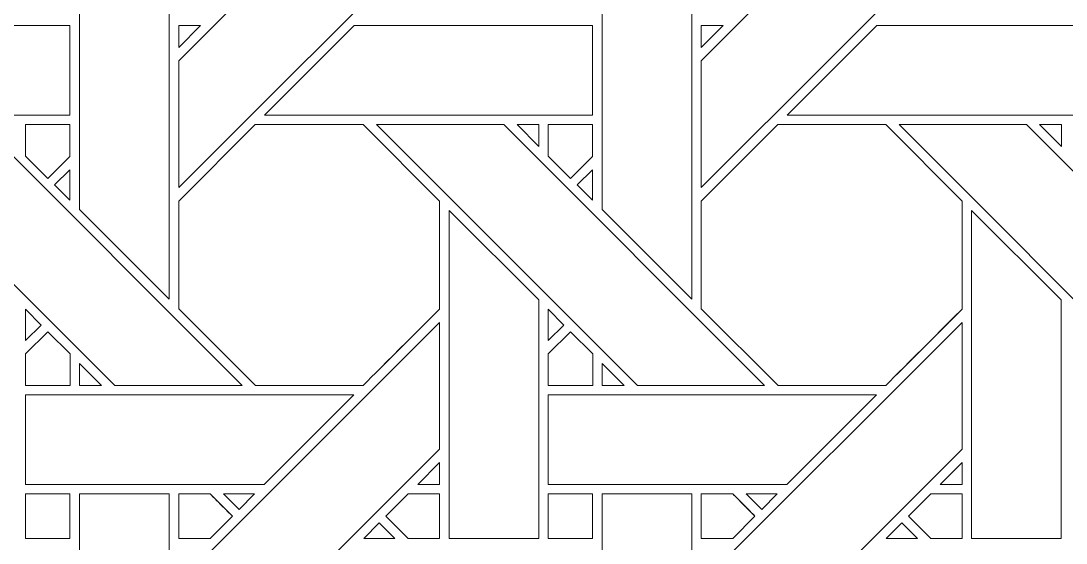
# Model space of a CAD drawing. Header units: inches. Extents: x 4.9 to 19.9, y 1.6 to 16.6.
# Drawn here: x 16.129 to 18.026, y 9.046 to 9.995 of the extents above; entities that cross this region are included whole.
import ezdxf

# ---------------------------------------------------------------- set-up
doc = ezdxf.new("R2010")
doc.units = ezdxf.units.IN
doc.header["$MEASUREMENT"] = 0
doc.layers.add('Design', color=7, linetype='Continuous', lineweight=0)

msp = doc.modelspace()

# ---------------------------------------------------------------- linework, layer by layer
at = {"layer": 'Design'}
for points, knots in [([(4.882854037814669, 16.59476386176223), (4.882854037814669, 16.59476386176223), (4.882854037814669, 1.594763861762152), (4.882854037814669, 1.594763861762152), (4.882854037814669, 1.594763861762152), (19.88285319010416, 1.594763861762152), (19.88285319010416, 1.594763861762152), (19.88285319010416, 1.594763861762152), (19.88285319010416, 16.59476386176223), (19.88285319010416, 16.59476386176223), (19.88285319010416, 16.59476386176223), (4.882854037814669, 16.59476386176223), (4.882854037814669, 16.59476386176223)], [0, 0, 0, 0, 1, 1, 1, 2, 2, 2, 3, 3, 3, 4, 4, 4, 4]), ([(5.683952837729848, 15.79366501657361), (5.683952837729848, 15.79366501657361), (5.683952837729848, 2.395862706950664), (5.683952837729848, 2.395862706950664), (5.683952837729848, 2.395862706950664), (19.08175439018904, 2.395862706950664), (19.08175439018904, 2.395862706950664), (19.08175439018904, 2.395862706950664), (19.08175439018904, 15.79366501657361), (19.08175439018904, 15.79366501657361), (19.08175439018904, 15.79366501657361), (5.683952837729848, 15.79366501657361), (5.683952837729848, 15.79366501657361)], [0, 0, 0, 0, 1, 1, 1, 2, 2, 2, 3, 3, 3, 4, 4, 4, 4]), ([(16.88897026909722, 10.16536966959635), (16.88897026909722, 10.16536966959635), (16.4153137207032, 9.691719902886282), (16.4153137207032, 9.691719902886282), (16.4153137207032, 9.691719902886282), (16.4153137207032, 9.92181650797526), (16.4153137207032, 9.92181650797526), (16.4153137207032, 9.92181650797526), (16.88897026909722, 10.3954120212131), (16.88897026909722, 10.3954120212131), (16.88897026909722, 10.3954120212131), (16.88897026909722, 10.16536966959635), (16.88897026909722, 10.16536966959635)], [0, 0, 0, 0, 1, 1, 1, 2, 2, 2, 3, 3, 3, 4, 4, 4, 4]), ([(17.83769904242624, 10.16536966959635), (17.83769904242624, 10.16536966959635), (17.36402893066404, 9.691719902886282), (17.36402893066404, 9.691719902886282), (17.36402893066404, 9.691719902886282), (17.36402893066404, 9.92181650797526), (17.36402893066404, 9.92181650797526), (17.36402893066404, 9.92181650797526), (17.83769904242624, 10.39541880289713), (17.83769904242624, 10.39541880289713), (17.83769904242624, 10.39541880289713), (17.83769904242624, 10.16536966959635), (17.83769904242624, 10.16536966959635)], [0, 0, 0, 0, 1, 1, 1, 2, 2, 2, 3, 3, 3, 4, 4, 4, 4]), ([(16.23524305555555, 9.651732550726996), (16.23524305555555, 9.651732550726996), (16.23524305555555, 10.08392418755425), (16.23524305555555, 10.08392418755425), (16.23524305555555, 10.08392418755425), (16.39816114637584, 10.08392418755425), (16.39816114637584, 10.08392418755425), (16.39816114637584, 10.08392418755425), (16.39816114637584, 9.488814459906683), (16.39816114637584, 9.488814459906683), (16.39816114637584, 9.488814459906683), (16.23524305555555, 9.651732550726996), (16.23524305555555, 9.651732550726996)], [0, 0, 0, 0, 1, 1, 1, 2, 2, 2, 3, 3, 3, 4, 4, 4, 4]), ([(17.18397352430555, 9.651725769042969), (17.18397352430555, 9.651725769042969), (17.18397352430555, 10.08392418755425), (17.18397352430555, 10.08392418755425), (17.18397352430555, 10.08392418755425), (17.34688991970486, 10.08392418755425), (17.34688991970486, 10.08392418755425), (17.34688991970486, 10.08392418755425), (17.34688991970486, 9.488807678222656), (17.34688991970486, 9.488807678222656), (17.34688991970486, 9.488807678222656), (17.18397352430555, 9.651725769042969), (17.18397352430555, 9.651725769042969)], [0, 0, 0, 0, 1, 1, 1, 2, 2, 2, 3, 3, 3, 4, 4, 4, 4]), ([(16.21769714355471, 9.986000908745657), (16.21769714355471, 9.986000908745657), (16.21769714355471, 9.823198954264322), (16.21769714355471, 9.823198954264322), (16.21769714355471, 9.823198954264322), (15.62240939670139, 9.823198954264322), (15.62240939670139, 9.823198954264322), (15.62240939670139, 9.823198954264322), (15.78527323404945, 9.986000908745657), (15.78527323404945, 9.986000908745657), (15.78527323404945, 9.986000908745657), (16.21769714355471, 9.986000908745657), (16.21769714355471, 9.986000908745657)], [0, 0, 0, 0, 1, 1, 1, 2, 2, 2, 3, 3, 3, 4, 4, 4, 4]), ([(16.45514424641929, 9.986007690429688), (16.45514424641929, 9.986007690429688), (16.4153137207032, 9.94618394639757), (16.4153137207032, 9.94618394639757), (16.4153137207032, 9.94618394639757), (16.4153137207032, 9.986007690429688), (16.4153137207032, 9.986007690429688), (16.4153137207032, 9.986007690429688), (16.45514424641929, 9.986007690429688), (16.45514424641929, 9.986007690429688)], [0, 0, 0, 0, 1, 1, 1, 2, 2, 2, 3, 3, 3, 3]), ([(17.16642591688376, 9.986000908745657), (17.16642591688376, 9.986000908745657), (17.16642591688376, 9.823198954264322), (17.16642591688376, 9.823198954264322), (17.16642591688376, 9.823198954264322), (16.57113986545139, 9.823198954264322), (16.57113986545139, 9.823198954264322), (16.57113986545139, 9.823198954264322), (16.73398844401041, 9.986000908745657), (16.73398844401041, 9.986000908745657), (16.73398844401041, 9.986000908745657), (17.16642591688376, 9.986000908745657), (17.16642591688376, 9.986000908745657)], [0, 0, 0, 0, 1, 1, 1, 2, 2, 2, 3, 3, 3, 4, 4, 4, 4]), ([(17.40387301974834, 9.986007690429688), (17.40387301974834, 9.986007690429688), (17.36402893066404, 9.946177164713541), (17.36402893066404, 9.946177164713541), (17.36402893066404, 9.946177164713541), (17.36402893066404, 9.986007690429688), (17.36402893066404, 9.986007690429688), (17.36402893066404, 9.986007690429688), (17.40387301974834, 9.986007690429688), (17.40387301974834, 9.986007690429688)], [0, 0, 0, 0, 1, 1, 1, 2, 2, 2, 3, 3, 3, 3]), ([(18.11515469021265, 9.986000908745657), (18.11515469021265, 9.986000908745657), (18.11515469021265, 9.823198954264322), (18.11515469021265, 9.823198954264322), (18.11515469021265, 9.823198954264322), (17.51986694335945, 9.823198954264322), (17.51986694335945, 9.823198954264322), (17.51986694335945, 9.823198954264322), (17.68271891276041, 9.986000908745657), (17.68271891276041, 9.986000908745657), (17.68271891276041, 9.986000908745657), (18.11515469021265, 9.986000908745657), (18.11515469021265, 9.986000908745657)], [0, 0, 0, 0, 1, 1, 1, 2, 2, 2, 3, 3, 3, 4, 4, 4, 4]), ([(16.29929267035597, 9.332411024305555), (16.29929267035597, 9.332411024305555), (15.82573106553819, 9.806060791015625), (15.82573106553819, 9.806060791015625), (15.82573106553819, 9.806060791015625), (16.0566711425782, 9.806060791015625), (16.0566711425782, 9.806060791015625), (16.0566711425782, 9.806060791015625), (16.53031412760416, 9.332411024305555), (16.53031412760416, 9.332411024305555), (16.53031412760416, 9.332411024305555), (16.29929267035597, 9.332411024305555), (16.29929267035597, 9.332411024305555)], [0, 0, 0, 0, 1, 1, 1, 2, 2, 2, 3, 3, 3, 4, 4, 4, 4]), ([(16.21771918402778, 9.806068420410156), (16.21771918402778, 9.806068420410156), (16.21771918402778, 9.748473273383246), (16.21771918402778, 9.748473273383246), (16.21771918402778, 9.748473273383246), (16.1777903238932, 9.708526611328125), (16.1777903238932, 9.708526611328125), (16.1777903238932, 9.708526611328125), (16.13745795355903, 9.748860677083332), (16.13745795355903, 9.748860677083332), (16.13745795355903, 9.748860677083332), (16.13745795355903, 9.806068420410156), (16.13745795355903, 9.806068420410156), (16.13745795355903, 9.806068420410156), (16.21771918402778, 9.806068420410156), (16.21771918402778, 9.806068420410156)], [0, 0, 0, 0, 1, 1, 1, 2, 2, 2, 3, 3, 3, 4, 4, 4, 5, 5, 5, 5]), ([(16.1777903238932, 9.708526611328125), (16.1777903238932, 9.708526611328125), (16.13745795355903, 9.748860677083332), (16.13745795355903, 9.748860677083332), (16.13745795355903, 9.748860677083332), (16.13745795355903, 9.806068420410156), (16.13745795355903, 9.806068420410156), (16.13745795355903, 9.806068420410156), (16.21771918402778, 9.806068420410156), (16.21771918402778, 9.806068420410156), (16.21771918402778, 9.806068420410156), (16.21771918402778, 9.748473273383246), (16.21771918402778, 9.748473273383246), (16.21771918402778, 9.748473273383246), (16.1777903238932, 9.708526611328125), (16.1777903238932, 9.708526611328125)], [0, 0, 0, 0, 1, 1, 1, 2, 2, 2, 3, 3, 3, 4, 4, 4, 5, 5, 5, 5]), ([(16.55403306749139, 9.8060548570421), (16.55403306749139, 9.8060548570421), (16.750244140625, 9.8060548570421), (16.750244140625, 9.8060548570421), (16.750244140625, 9.8060548570421), (16.88899570041235, 9.667333814832899), (16.88899570041235, 9.667333814832899), (16.88899570041235, 9.667333814832899), (16.88899570041235, 9.471119350857204), (16.88899570041235, 9.471119350857204), (16.8711971706814, 9.453185187445746), (16.75927056206597, 9.341440836588541), (16.75028483072916, 9.332429673936632), (16.75028483072916, 9.332429673936632), (16.55457560221362, 9.332429673936632), (16.55457560221362, 9.332429673936632), (16.55457560221362, 9.332429673936632), (16.41533576117624, 9.471671210394964), (16.41533576117624, 9.471671210394964), (16.41533576117624, 9.471671210394964), (16.41533576117624, 9.667333814832899), (16.41533576117624, 9.667333814832899), (16.41533576117624, 9.667333814832899), (16.55403306749139, 9.8060548570421), (16.55403306749139, 9.8060548570421)], [0, 0, 0, 0, 1, 1, 1, 2, 2, 2, 3, 3, 3, 4, 4, 4, 5, 5, 5, 6, 6, 6, 7, 7, 7, 8, 8, 8, 8]), ([(16.88899570041235, 9.471119350857204), (16.87135314941404, 9.453341166178385), (16.75940619574653, 9.341570536295572), (16.75028483072916, 9.332429673936632), (16.75028483072916, 9.332429673936632), (16.55457560221362, 9.332429673936632), (16.55457560221362, 9.332429673936632), (16.55457560221362, 9.332429673936632), (16.41533576117624, 9.471671210394964), (16.41533576117624, 9.471671210394964), (16.41533576117624, 9.471671210394964), (16.41533576117624, 9.667333814832899), (16.41533576117624, 9.667333814832899), (16.41533576117624, 9.667333814832899), (16.55403306749139, 9.8060548570421), (16.55403306749139, 9.8060548570421), (16.55403306749139, 9.8060548570421), (16.750244140625, 9.8060548570421), (16.750244140625, 9.8060548570421), (16.750244140625, 9.8060548570421), (16.88899570041235, 9.667333814832899), (16.88899570041235, 9.667333814832899), (16.88899570041235, 9.667333814832899), (16.88899570041235, 9.471119350857204), (16.88899570041235, 9.471119350857204)], [0, 0, 0, 0, 1, 1, 1, 2, 2, 2, 3, 3, 3, 4, 4, 4, 5, 5, 5, 6, 6, 6, 7, 7, 7, 8, 8, 8, 8]), ([(17.24801974826389, 9.332411024305555), (17.24801974826389, 9.332411024305555), (16.77445983886721, 9.806060791015625), (16.77445983886721, 9.806060791015625), (16.77445983886721, 9.806060791015625), (17.00539991590709, 9.806060791015625), (17.00539991590709, 9.806060791015625), (17.00539991590709, 9.806060791015625), (17.47904459635416, 9.332411024305555), (17.47904459635416, 9.332411024305555), (17.47904459635416, 9.332411024305555), (17.24801974826389, 9.332411024305555), (17.24801974826389, 9.332411024305555)], [0, 0, 0, 0, 1, 1, 1, 2, 2, 2, 3, 3, 3, 4, 4, 4, 4]), ([(17.06895955403653, 9.806054009331596), (17.06895955403653, 9.806054009331596), (17.06895955403653, 9.766229417588974), (17.06895955403653, 9.766229417588974), (17.06895955403653, 9.766229417588974), (17.0295223659939, 9.806054009331596), (17.0295223659939, 9.806054009331596), (17.0295223659939, 9.806054009331596), (17.06895955403653, 9.806054009331596), (17.06895955403653, 9.806054009331596)], [0, 0, 0, 0, 1, 1, 1, 2, 2, 2, 3, 3, 3, 3]), ([(17.16645473904082, 9.806068420410156), (17.16645473904082, 9.806068420410156), (17.16645473904082, 9.748469882541231), (17.16645473904082, 9.748469882541231), (17.16645473904082, 9.748469882541231), (17.12652587890625, 9.70852322048611), (17.12652587890625, 9.70852322048611), (17.12652587890625, 9.70852322048611), (17.08619520399305, 9.748860677083332), (17.08619520399305, 9.748860677083332), (17.08619520399305, 9.748860677083332), (17.08619520399305, 9.806068420410156), (17.08619520399305, 9.806068420410156), (17.08619520399305, 9.806068420410156), (17.16645473904082, 9.806068420410156), (17.16645473904082, 9.806068420410156)], [0, 0, 0, 0, 1, 1, 1, 2, 2, 2, 3, 3, 3, 4, 4, 4, 5, 5, 5, 5]), ([(17.12652587890625, 9.70852322048611), (17.12652587890625, 9.70852322048611), (17.08619520399305, 9.748860677083332), (17.08619520399305, 9.748860677083332), (17.08619520399305, 9.748860677083332), (17.08619520399305, 9.806068420410156), (17.08619520399305, 9.806068420410156), (17.08619520399305, 9.806068420410156), (17.16645473904082, 9.806068420410156), (17.16645473904082, 9.806068420410156), (17.16645473904082, 9.806068420410156), (17.16645473904082, 9.748469882541231), (17.16645473904082, 9.748469882541231), (17.16645473904082, 9.748469882541231), (17.12652587890625, 9.70852322048611), (17.12652587890625, 9.70852322048611)], [0, 0, 0, 0, 1, 1, 1, 2, 2, 2, 3, 3, 3, 4, 4, 4, 5, 5, 5, 5]), ([(17.50277031792542, 9.8060548570421), (17.50277031792542, 9.8060548570421), (17.69898139105903, 9.8060548570421), (17.69898139105903, 9.8060548570421), (17.69898139105903, 9.8060548570421), (17.83773125542542, 9.667333814832899), (17.83773125542542, 9.667333814832899), (17.83773125542542, 9.667333814832899), (17.83773125542542, 9.47111596001519), (17.83773125542542, 9.47111596001519), (17.81993272569444, 9.453181796603731), (17.70800611707901, 9.341440836588541), (17.69902208116319, 9.332429673936632), (17.69902208116319, 9.332429673936632), (17.50330946180555, 9.332429673936632), (17.50330946180555, 9.332429673936632), (17.50330946180555, 9.332429673936632), (17.36406453450528, 9.471671210394964), (17.36406453450528, 9.471671210394964), (17.36406453450528, 9.471671210394964), (17.36406453450528, 9.667333814832899), (17.36406453450528, 9.667333814832899), (17.36406453450528, 9.667333814832899), (17.50277031792542, 9.8060548570421), (17.50277031792542, 9.8060548570421)], [0, 0, 0, 0, 1, 1, 1, 2, 2, 2, 3, 3, 3, 4, 4, 4, 5, 5, 5, 6, 6, 6, 7, 7, 7, 8, 8, 8, 8]), ([(17.83773125542542, 9.47111596001519), (17.82028198242195, 9.45353529188368), (17.70829264322916, 9.341719733344183), (17.69902208116319, 9.332429673936632), (17.69902208116319, 9.332429673936632), (17.50330946180555, 9.332429673936632), (17.50330946180555, 9.332429673936632), (17.50330946180555, 9.332429673936632), (17.36406453450528, 9.471671210394964), (17.36406453450528, 9.471671210394964), (17.36406453450528, 9.471671210394964), (17.36406453450528, 9.667333814832899), (17.36406453450528, 9.667333814832899), (17.36406453450528, 9.667333814832899), (17.50277031792542, 9.8060548570421), (17.50277031792542, 9.8060548570421), (17.50277031792542, 9.8060548570421), (17.69898139105903, 9.8060548570421), (17.69898139105903, 9.8060548570421), (17.69898139105903, 9.8060548570421), (17.83773125542542, 9.667333814832899), (17.83773125542542, 9.667333814832899), (17.83773125542542, 9.667333814832899), (17.83773125542542, 9.47111596001519), (17.83773125542542, 9.47111596001519)], [0, 0, 0, 0, 1, 1, 1, 2, 2, 2, 3, 3, 3, 4, 4, 4, 5, 5, 5, 6, 6, 6, 7, 7, 7, 8, 8, 8, 8]), ([(18.19675021701389, 9.332411024305555), (18.19675021701389, 9.332411024305555), (17.7231750488282, 9.806060791015625), (17.7231750488282, 9.806060791015625), (17.7231750488282, 9.806060791015625), (17.95412868923611, 9.806060791015625), (17.95412868923611, 9.806060791015625), (17.95412868923611, 9.806060791015625), (18.42777167426223, 9.332411024305555), (18.42777167426223, 9.332411024305555), (18.42777167426223, 9.332411024305555), (18.19675021701389, 9.332411024305555), (18.19675021701389, 9.332411024305555)], [0, 0, 0, 0, 1, 1, 1, 2, 2, 2, 3, 3, 3, 4, 4, 4, 4]), ([(18.01768663194444, 9.806054009331596), (18.01768663194444, 9.806054009331596), (18.01768663194444, 9.766229417588974), (18.01768663194444, 9.766229417588974), (18.01768663194444, 9.766229417588974), (17.97825113932291, 9.806054009331596), (17.97825113932291, 9.806054009331596), (17.97825113932291, 9.806054009331596), (18.01768663194444, 9.806054009331596), (18.01768663194444, 9.806054009331596)], [0, 0, 0, 0, 1, 1, 1, 2, 2, 2, 3, 3, 3, 3]), ([(16.21769714355471, 9.724220275878906), (16.21769714355471, 9.724220275878906), (16.21769714355471, 9.669054667154947), (16.21769714355471, 9.669054667154947), (16.21769714355471, 9.669054667154947), (16.18994140625, 9.696436564127604), (16.18994140625, 9.696436564127604), (16.18994140625, 9.696436564127604), (16.21769714355471, 9.724220275878906), (16.21769714355471, 9.724220275878906)], [0, 0, 0, 0, 1, 1, 1, 2, 2, 2, 3, 3, 3, 3]), ([(17.16642591688376, 9.724213494194878), (17.16642591688376, 9.724213494194878), (17.16642591688376, 9.669054667154947), (17.16642591688376, 9.669054667154947), (17.16642591688376, 9.669054667154947), (17.13866848415806, 9.696436564127604), (17.13866848415806, 9.696436564127604), (17.13866848415806, 9.696436564127604), (17.16642591688376, 9.724213494194878), (17.16642591688376, 9.724213494194878)], [0, 0, 0, 0, 1, 1, 1, 2, 2, 2, 3, 3, 3, 3]), ([(16.90610758463541, 9.05441708034939), (16.90610758463541, 9.05441708034939), (16.90610758463541, 9.650255839029947), (16.90610758463541, 9.650255839029947), (16.90610758463541, 9.650255839029947), (17.06887647840709, 9.488099839952257), (17.06887647840709, 9.488099839952257), (17.06887647840709, 9.488099839952257), (17.06887647840709, 9.05441708034939), (17.06887647840709, 9.05441708034939), (17.06887647840709, 9.05441708034939), (16.90610758463541, 9.05441708034939), (16.90610758463541, 9.05441708034939)], [0, 0, 0, 0, 1, 1, 1, 2, 2, 2, 3, 3, 3, 4, 4, 4, 4]), ([(17.85483805338541, 9.05441708034939), (17.85483805338541, 9.05441708034939), (17.85483805338541, 9.650255839029947), (17.85483805338541, 9.650255839029947), (17.85483805338541, 9.650255839029947), (18.01760525173611, 9.488106621636282), (18.01760525173611, 9.488106621636282), (18.01760525173611, 9.488106621636282), (18.01760525173611, 9.05441708034939), (18.01760525173611, 9.05441708034939), (18.01760525173611, 9.05441708034939), (17.85483805338541, 9.05441708034939), (17.85483805338541, 9.05441708034939)], [0, 0, 0, 0, 1, 1, 1, 2, 2, 2, 3, 3, 3, 4, 4, 4, 4]), ([(16.13744947645401, 9.413842095269096), (16.13744947645401, 9.413842095269096), (16.13744947645401, 9.470607333713106), (16.13744947645401, 9.470607333713106), (16.13744947645401, 9.470607333713106), (16.16564263237847, 9.442027621799044), (16.16564263237847, 9.442027621799044), (16.16564263237847, 9.442027621799044), (16.13744947645401, 9.413842095269096), (16.13744947645401, 9.413842095269096)], [0, 0, 0, 0, 1, 1, 1, 2, 2, 2, 3, 3, 3, 3]), ([(17.08617824978306, 9.413848876953125), (17.08617824978306, 9.413848876953125), (17.08617824978306, 9.47060055202908), (17.08617824978306, 9.47060055202908), (17.08617824978306, 9.47060055202908), (17.11435614691848, 9.442027621799044), (17.11435614691848, 9.442027621799044), (17.11435614691848, 9.442027621799044), (17.08617824978306, 9.413848876953125), (17.08617824978306, 9.413848876953125)], [0, 0, 0, 0, 1, 1, 1, 2, 2, 2, 3, 3, 3, 3]), ([(16.88897026909722, 9.216647677951388), (16.88897026909722, 9.216647677951388), (16.4153137207032, 8.742984347873264), (16.4153137207032, 8.742984347873264), (16.4153137207032, 8.742984347873264), (16.4153137207032, 8.973080952962238), (16.4153137207032, 8.973080952962238), (16.4153137207032, 8.973080952962238), (16.88897026909722, 9.446676466200087), (16.88897026909722, 9.446676466200087), (16.88897026909722, 9.446676466200087), (16.88897026909722, 9.216647677951388), (16.88897026909722, 9.216647677951388)], [0, 0, 0, 0, 1, 1, 1, 2, 2, 2, 3, 3, 3, 4, 4, 4, 4]), ([(17.83769904242624, 9.21664089626736), (17.83769904242624, 9.21664089626736), (17.36402893066404, 8.742984347873264), (17.36402893066404, 8.742984347873264), (17.36402893066404, 8.742984347873264), (17.36402893066404, 8.973080952962238), (17.36402893066404, 8.973080952962238), (17.36402893066404, 8.973080952962238), (17.83769904242624, 9.446683247884113), (17.83769904242624, 9.446683247884113), (17.83769904242624, 9.446683247884113), (17.83769904242624, 9.21664089626736), (17.83769904242624, 9.21664089626736)], [0, 0, 0, 0, 1, 1, 1, 2, 2, 2, 3, 3, 3, 4, 4, 4, 4]), ([(16.13747829861111, 9.332187228732638), (16.13747829861111, 9.332187228732638), (16.13747829861111, 9.389473809136282), (16.13747829861111, 9.389473809136282), (16.13747829861111, 9.389473809136282), (16.17780388726126, 9.429804484049479), (16.17780388726126, 9.429804484049479), (16.17780388726126, 9.429804484049479), (16.21813456217445, 9.389480590820312), (16.21813456217445, 9.389480590820312), (16.21813456217445, 9.389480590820312), (16.21813456217445, 9.332187228732638), (16.21813456217445, 9.332187228732638), (16.21813456217445, 9.332187228732638), (16.13747829861111, 9.332187228732638), (16.13747829861111, 9.332187228732638)], [0, 0, 0, 0, 1, 1, 1, 2, 2, 2, 3, 3, 3, 4, 4, 4, 5, 5, 5, 5]), ([(16.17780388726126, 9.429804484049479), (16.17780388726126, 9.429804484049479), (16.21813456217445, 9.389480590820312), (16.21813456217445, 9.389480590820312), (16.21813456217445, 9.389480590820312), (16.21813456217445, 9.332187228732638), (16.21813456217445, 9.332187228732638), (16.21813456217445, 9.332187228732638), (16.13747829861111, 9.332187228732638), (16.13747829861111, 9.332187228732638), (16.13747829861111, 9.332187228732638), (16.13747829861111, 9.389473809136282), (16.13747829861111, 9.389473809136282), (16.13747829861111, 9.389473809136282), (16.17780388726126, 9.429804484049479), (16.17780388726126, 9.429804484049479)], [0, 0, 0, 0, 1, 1, 1, 2, 2, 2, 3, 3, 3, 4, 4, 4, 5, 5, 5, 5]), ([(17.08620876736111, 9.332187228732638), (17.08620876736111, 9.332187228732638), (17.08620876736111, 9.389473809136282), (17.08620876736111, 9.389473809136282), (17.08620876736111, 9.389473809136282), (17.1265394422743, 9.429804484049479), (17.1265394422743, 9.429804484049479), (17.1265394422743, 9.429804484049479), (17.1668701171875, 9.389477199978298), (17.1668701171875, 9.389477199978298), (17.1668701171875, 9.389477199978298), (17.1668701171875, 9.332187228732638), (17.1668701171875, 9.332187228732638), (17.1668701171875, 9.332187228732638), (17.08620876736111, 9.332187228732638), (17.08620876736111, 9.332187228732638)], [0, 0, 0, 0, 1, 1, 1, 2, 2, 2, 3, 3, 3, 4, 4, 4, 5, 5, 5, 5]), ([(17.1265394422743, 9.429804484049479), (17.1265394422743, 9.429804484049479), (17.1668701171875, 9.389477199978298), (17.1668701171875, 9.389477199978298), (17.1668701171875, 9.389477199978298), (17.1668701171875, 9.332187228732638), (17.1668701171875, 9.332187228732638), (17.1668701171875, 9.332187228732638), (17.08620876736111, 9.332187228732638), (17.08620876736111, 9.332187228732638), (17.08620876736111, 9.332187228732638), (17.08620876736111, 9.389473809136282), (17.08620876736111, 9.389473809136282), (17.08620876736111, 9.389473809136282), (17.1265394422743, 9.429804484049479), (17.1265394422743, 9.429804484049479)], [0, 0, 0, 0, 1, 1, 1, 2, 2, 2, 3, 3, 3, 4, 4, 4, 5, 5, 5, 5]), ([(16.23536512586805, 9.332404242621527), (16.23536512586805, 9.332404242621527), (16.23536512586805, 9.372200859917532), (16.23536512586805, 9.372200859917532), (16.23536512586805, 9.372200859917532), (16.27508884006084, 9.332404242621527), (16.27508884006084, 9.332404242621527), (16.27508884006084, 9.332404242621527), (16.23536512586805, 9.332404242621527), (16.23536512586805, 9.332404242621527)], [0, 0, 0, 0, 1, 1, 1, 2, 2, 2, 3, 3, 3, 3]), ([(17.18409559461805, 9.332404242621527), (17.18409559461805, 9.332404242621527), (17.18409559461805, 9.372200859917532), (17.18409559461805, 9.372200859917532), (17.18409559461805, 9.372200859917532), (17.22381761338973, 9.332404242621527), (17.22381761338973, 9.332404242621527), (17.22381761338973, 9.332404242621527), (17.18409559461805, 9.332404242621527), (17.18409559461805, 9.332404242621527)], [0, 0, 0, 0, 1, 1, 1, 2, 2, 2, 3, 3, 3, 3]), ([(16.57043117947056, 9.152463277180988), (16.57043117947056, 9.152463277180988), (16.13746303982207, 9.152463277180988), (16.13746303982207, 9.152463277180988), (16.13746303982207, 9.152463277180988), (16.13746303982207, 9.315163506401907), (16.13746303982207, 9.315163506401907), (16.13746303982207, 9.315163506401907), (16.73315768771709, 9.315163506401907), (16.73315768771709, 9.315163506401907), (16.73315768771709, 9.315163506401907), (16.57043117947056, 9.152463277180988), (16.57043117947056, 9.152463277180988)], [0, 0, 0, 0, 1, 1, 1, 2, 2, 2, 3, 3, 3, 4, 4, 4, 4]), ([(17.5191463894314, 9.152463277180988), (17.5191463894314, 9.152463277180988), (17.08617824978306, 9.152463277180988), (17.08617824978306, 9.152463277180988), (17.08617824978306, 9.152463277180988), (17.08617824978306, 9.315163506401907), (17.08617824978306, 9.315163506401907), (17.08617824978306, 9.315163506401907), (17.68188815646709, 9.315163506401907), (17.68188815646709, 9.315163506401907), (17.68188815646709, 9.315163506401907), (17.5191463894314, 9.152463277180988), (17.5191463894314, 9.152463277180988)], [0, 0, 0, 0, 1, 1, 1, 2, 2, 2, 3, 3, 3, 4, 4, 4, 4]), ([(16.88898383246528, 9.192253112792969), (16.88898383246528, 9.192253112792969), (16.88898383246528, 9.152483622233072), (16.88898383246528, 9.152483622233072), (16.88898383246528, 9.152483622233072), (16.84920756022138, 9.152483622233072), (16.84920756022138, 9.152483622233072), (16.84920756022138, 9.152483622233072), (16.88898383246528, 9.192253112792969), (16.88898383246528, 9.192253112792969)], [0, 0, 0, 0, 1, 1, 1, 2, 2, 2, 3, 3, 3, 3]), ([(17.83771260579429, 9.192253112792969), (17.83771260579429, 9.192253112792969), (17.83771260579429, 9.152483622233072), (17.83771260579429, 9.152483622233072), (17.83771260579429, 9.152483622233072), (17.79793633355042, 9.152483622233072), (17.79793633355042, 9.152483622233072), (17.79793633355042, 9.152483622233072), (17.83771260579429, 9.192253112792969), (17.83771260579429, 9.192253112792969)], [0, 0, 0, 0, 1, 1, 1, 2, 2, 2, 3, 3, 3, 3]), ([(16.13747829861111, 9.135196261935763), (16.13747829861111, 9.135196261935763), (16.21771918402778, 9.135196261935763), (16.21771918402778, 9.135196261935763), (16.21771918402778, 9.135196261935763), (16.21771918402778, 9.054407755533854), (16.21771918402778, 9.054407755533854), (16.21771918402778, 9.054407755533854), (16.13747829861111, 9.054407755533854), (16.13747829861111, 9.054407755533854), (16.13747829861111, 9.054407755533854), (16.13747829861111, 9.135196261935763), (16.13747829861111, 9.135196261935763)], [0, 0, 0, 0, 1, 1, 1, 2, 2, 2, 3, 3, 3, 4, 4, 4, 4]), ([(16.13747829861111, 9.054407755533854), (16.13747829861111, 9.054407755533854), (16.13747829861111, 9.135196261935763), (16.13747829861111, 9.135196261935763), (16.13747829861111, 9.135196261935763), (16.21771918402778, 9.135196261935763), (16.21771918402778, 9.135196261935763), (16.21771918402778, 9.135196261935763), (16.21771918402778, 9.054407755533854), (16.21771918402778, 9.054407755533854), (16.21771918402778, 9.054407755533854), (16.13747829861111, 9.054407755533854), (16.13747829861111, 9.054407755533854)], [0, 0, 0, 0, 1, 1, 1, 2, 2, 2, 3, 3, 3, 4, 4, 4, 4]), ([(16.23524305555555, 8.7030029296875), (16.23524305555555, 8.7030029296875), (16.23524305555555, 9.13519541422526), (16.23524305555555, 9.13519541422526), (16.23524305555555, 9.13519541422526), (16.39816114637584, 9.13519541422526), (16.39816114637584, 9.13519541422526), (16.39816114637584, 9.13519541422526), (16.39816114637584, 8.54008568657769), (16.39816114637584, 8.54008568657769), (16.39816114637584, 8.54008568657769), (16.23524305555555, 8.7030029296875), (16.23524305555555, 8.7030029296875)], [0, 0, 0, 0, 1, 1, 1, 2, 2, 2, 3, 3, 3, 4, 4, 4, 4]), ([(16.472395155165, 9.135196261935763), (16.47753228081597, 9.130084567599825), (16.50831095377611, 9.099271986219618), (16.51273600260416, 9.094847785101996), (16.51273600260416, 9.094847785101996), (16.4723086886936, 9.054421318901907), (16.4723086886936, 9.054421318901907), (16.4723086886936, 9.054421318901907), (16.41533576117624, 9.054421318901907), (16.41533576117624, 9.054421318901907), (16.41533576117624, 9.054421318901907), (16.41533576117624, 9.135196261935763), (16.41533576117624, 9.135196261935763), (16.41533576117624, 9.135196261935763), (16.472395155165, 9.135196261935763), (16.472395155165, 9.135196261935763)], [0, 0, 0, 0, 1, 1, 1, 2, 2, 2, 3, 3, 3, 4, 4, 4, 5, 5, 5, 5]), ([(16.49879964192708, 9.108759562174479), (16.49879964192708, 9.108759562174479), (16.51273600260416, 9.094847785101996), (16.51273600260416, 9.094847785101996), (16.51273600260416, 9.094847785101996), (16.4723086886936, 9.054421318901907), (16.4723086886936, 9.054421318901907), (16.4723086886936, 9.054421318901907), (16.41533576117624, 9.054421318901907), (16.41533576117624, 9.054421318901907), (16.41533576117624, 9.054421318901907), (16.41533576117624, 9.135196261935763), (16.41533576117624, 9.135196261935763), (16.41533576117624, 9.135196261935763), (16.472395155165, 9.135196261935763), (16.472395155165, 9.135196261935763), (16.47813924153653, 9.129492865668402), (16.48898654513889, 9.118594699435763), (16.49879964192708, 9.108759562174479)], [0, 0, 0, 0, 1, 1, 1, 2, 2, 2, 3, 3, 3, 4, 4, 4, 5, 5, 5, 6, 6, 6, 6]), ([(16.49673122829861, 9.13519541422526), (16.49673122829861, 9.13519541422526), (16.55319722493487, 9.13519541422526), (16.55319722493487, 9.13519541422526), (16.55319722493487, 9.13519541422526), (16.52490912543403, 9.107009887695312), (16.52490912543403, 9.107009887695312), (16.52490912543403, 9.107009887695312), (16.49673122829861, 9.13519541422526), (16.49673122829861, 9.13519541422526)], [0, 0, 0, 0, 1, 1, 1, 2, 2, 2, 3, 3, 3, 3]), ([(16.83189392089846, 9.054414537217882), (16.83189392089846, 9.054414537217882), (16.79153951009112, 9.094793531629774), (16.79153951009112, 9.094793531629774), (16.79153951009112, 9.094793531629774), (16.83196851942276, 9.135216606987846), (16.83196851942276, 9.135216606987846), (16.83196851942276, 9.135216606987846), (16.8890092637804, 9.135216606987846), (16.8890092637804, 9.135216606987846), (16.8890092637804, 9.135216606987846), (16.8890092637804, 9.054414537217882), (16.8890092637804, 9.054414537217882), (16.8890092637804, 9.054414537217882), (16.83189392089846, 9.054414537217882), (16.83189392089846, 9.054414537217882)], [0, 0, 0, 0, 1, 1, 1, 2, 2, 2, 3, 3, 3, 4, 4, 4, 5, 5, 5, 5]), ([(16.8890092637804, 9.054414537217882), (16.8890092637804, 9.054414537217882), (16.83189392089846, 9.054414537217882), (16.83189392089846, 9.054414537217882), (16.83189392089846, 9.054414537217882), (16.79153951009112, 9.094793531629774), (16.79153951009112, 9.094793531629774), (16.79153951009112, 9.094793531629774), (16.83196851942276, 9.135216606987846), (16.83196851942276, 9.135216606987846), (16.83196851942276, 9.135216606987846), (16.8890092637804, 9.135216606987846), (16.8890092637804, 9.135216606987846), (16.8890092637804, 9.135216606987846), (16.8890092637804, 9.054414537217882), (16.8890092637804, 9.054414537217882)], [0, 0, 0, 0, 1, 1, 1, 2, 2, 2, 3, 3, 3, 4, 4, 4, 5, 5, 5, 5]), ([(17.08621554904514, 9.054414537217882), (17.08621554904514, 9.054414537217882), (17.08621554904514, 9.135196261935763), (17.08621554904514, 9.135196261935763), (17.08621554904514, 9.135196261935763), (17.16645473904082, 9.135196261935763), (17.16645473904082, 9.135196261935763), (17.16645473904082, 9.135196261935763), (17.16645473904082, 9.054414537217882), (17.16645473904082, 9.054414537217882), (17.16645473904082, 9.054414537217882), (17.08621554904514, 9.054414537217882), (17.08621554904514, 9.054414537217882)], [0, 0, 0, 0, 1, 1, 1, 2, 2, 2, 3, 3, 3, 4, 4, 4, 4]), ([(17.08621554904514, 9.054414537217882), (17.08621554904514, 9.054414537217882), (17.08621554904514, 9.135196261935763), (17.08621554904514, 9.135196261935763), (17.08621554904514, 9.135196261935763), (17.16645473904082, 9.135196261935763), (17.16645473904082, 9.135196261935763), (17.16645473904082, 9.135196261935763), (17.16645473904082, 9.054414537217882), (17.16645473904082, 9.054414537217882), (17.16645473904082, 9.054414537217882), (17.08621554904514, 9.054414537217882), (17.08621554904514, 9.054414537217882)], [0, 0, 0, 0, 1, 1, 1, 2, 2, 2, 3, 3, 3, 4, 4, 4, 4]), ([(17.18397352430555, 8.7030029296875), (17.18397352430555, 8.7030029296875), (17.18397352430555, 9.13519541422526), (17.18397352430555, 9.13519541422526), (17.18397352430555, 9.13519541422526), (17.34688991970486, 9.13519541422526), (17.34688991970486, 9.13519541422526), (17.34688991970486, 9.13519541422526), (17.34688991970486, 8.540072123209635), (17.34688991970486, 8.540072123209635), (17.34688991970486, 8.540072123209635), (17.18397352430555, 8.7030029296875), (17.18397352430555, 8.7030029296875)], [0, 0, 0, 0, 1, 1, 1, 2, 2, 2, 3, 3, 3, 4, 4, 4, 4]), ([(17.42112901475694, 9.135196261935763), (17.42626953125, 9.130084567599825), (17.45704142252612, 9.099268595377604), (17.46146647135416, 9.094844394259981), (17.46146647135416, 9.094844394259981), (17.42104424370667, 9.054421318901907), (17.42104424370667, 9.054421318901907), (17.42104424370667, 9.054421318901907), (17.36406453450528, 9.054421318901907), (17.36406453450528, 9.054421318901907), (17.36406453450528, 9.054421318901907), (17.36406453450528, 9.135196261935763), (17.36406453450528, 9.135196261935763), (17.36406453450528, 9.135196261935763), (17.42112901475694, 9.135196261935763), (17.42112901475694, 9.135196261935763)], [0, 0, 0, 0, 1, 1, 1, 2, 2, 2, 3, 3, 3, 4, 4, 4, 5, 5, 5, 5]), ([(17.44603135850694, 9.110249837239582), (17.44603135850694, 9.110249837239582), (17.46146647135416, 9.094844394259981), (17.46146647135416, 9.094844394259981), (17.46146647135416, 9.094844394259981), (17.42104424370667, 9.054421318901907), (17.42104424370667, 9.054421318901907), (17.42104424370667, 9.054421318901907), (17.36406453450528, 9.054421318901907), (17.36406453450528, 9.054421318901907), (17.36406453450528, 9.054421318901907), (17.36406453450528, 9.135196261935763), (17.36406453450528, 9.135196261935763), (17.36406453450528, 9.135196261935763), (17.42112901475694, 9.135196261935763), (17.42112901475694, 9.135196261935763), (17.4265882703993, 9.129771762424044), (17.43662516276041, 9.119677225748697), (17.44603135850694, 9.110249837239582)], [0, 0, 0, 0, 1, 1, 1, 2, 2, 2, 3, 3, 3, 4, 4, 4, 5, 5, 5, 6, 6, 6, 6]), ([(17.44546169704861, 9.13519541422526), (17.44546169704861, 9.13519541422526), (17.50192599826389, 9.13519541422526), (17.50192599826389, 9.13519541422526), (17.50192599826389, 9.13519541422526), (17.47363959418403, 9.107009887695312), (17.47363959418403, 9.107009887695312), (17.47363959418403, 9.107009887695312), (17.44546169704861, 9.13519541422526), (17.44546169704861, 9.13519541422526)], [0, 0, 0, 0, 1, 1, 1, 2, 2, 2, 3, 3, 3, 3]), ([(17.78062947591153, 9.054414537217882), (17.78062947591153, 9.054414537217882), (17.74027506510416, 9.094793531629774), (17.74027506510416, 9.094793531629774), (17.74027506510416, 9.094793531629774), (17.78070407443584, 9.135216606987846), (17.78070407443584, 9.135216606987846), (17.78070407443584, 9.135216606987846), (17.83774481879348, 9.135216606987846), (17.83774481879348, 9.135216606987846), (17.83774481879348, 9.135216606987846), (17.83774481879348, 9.054414537217882), (17.83774481879348, 9.054414537217882), (17.83774481879348, 9.054414537217882), (17.78062947591153, 9.054414537217882), (17.78062947591153, 9.054414537217882)], [0, 0, 0, 0, 1, 1, 1, 2, 2, 2, 3, 3, 3, 4, 4, 4, 5, 5, 5, 5]), ([(17.83774481879348, 9.054414537217882), (17.83774481879348, 9.054414537217882), (17.78062947591153, 9.054414537217882), (17.78062947591153, 9.054414537217882), (17.78062947591153, 9.054414537217882), (17.74027506510416, 9.094793531629774), (17.74027506510416, 9.094793531629774), (17.74027506510416, 9.094793531629774), (17.78070407443584, 9.135216606987846), (17.78070407443584, 9.135216606987846), (17.78070407443584, 9.135216606987846), (17.83774481879348, 9.135216606987846), (17.83774481879348, 9.135216606987846), (17.83774481879348, 9.135216606987846), (17.83774481879348, 9.054414537217882), (17.83774481879348, 9.054414537217882)], [0, 0, 0, 0, 1, 1, 1, 2, 2, 2, 3, 3, 3, 4, 4, 4, 5, 5, 5, 5]), ([(16.7794019911025, 9.08266364203559), (16.7794019911025, 9.08266364203559), (16.80763414171014, 9.05441708034939), (16.80763414171014, 9.05441708034939), (16.80763414171014, 9.05441708034939), (16.75114101833765, 9.05441708034939), (16.75114101833765, 9.05441708034939), (16.75114101833765, 9.05441708034939), (16.7794019911025, 9.08266364203559), (16.7794019911025, 9.08266364203559)], [0, 0, 0, 0, 1, 1, 1, 2, 2, 2, 3, 3, 3, 3]), ([(17.72812906901041, 9.08266364203559), (17.72812906901041, 9.08266364203559), (17.75636291503904, 9.05441708034939), (17.75636291503904, 9.05441708034939), (17.75636291503904, 9.05441708034939), (17.69985622829861, 9.05441708034939), (17.69985622829861, 9.05441708034939), (17.69985622829861, 9.05441708034939), (17.72812906901041, 9.08266364203559), (17.72812906901041, 9.08266364203559)], [0, 0, 0, 0, 1, 1, 1, 2, 2, 2, 3, 3, 3, 3])]:
    msp.add_open_spline(points, degree=3, knots=knots, dxfattribs=at)

doc.saveas('drawing.dxf')
